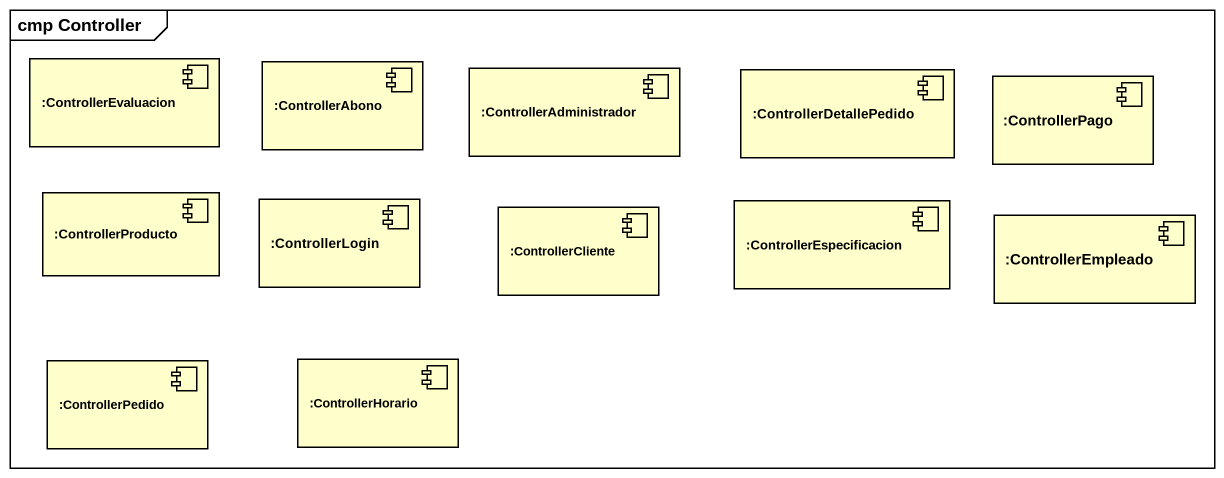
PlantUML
@startuml
mainframe cmp Controller
component ":ControllerEvaluacion" as ControllerEvaluacion
component ":ControllerAbono" as ControllerAbono
component ":ControllerAdministrador" as ControllerAdministrador
component ":ControllerDetallePedido" as ControllerDetallePedido
component ":ControllerPago" as ControllerPago
component ":ControllerProducto" as ControllerProducto
component ":ControllerLogin" as ControllerLogin
component ":ControllerCliente" as ControllerCliente
component ":ControllerEspecificacion" as ControllerEspecificacion
component ":ControllerEmpleado" as ControllerEmpleado
component ":ControllerPedido" as ControllerPedido
component ":ControllerHorario" as ControllerHorario
@enduml
